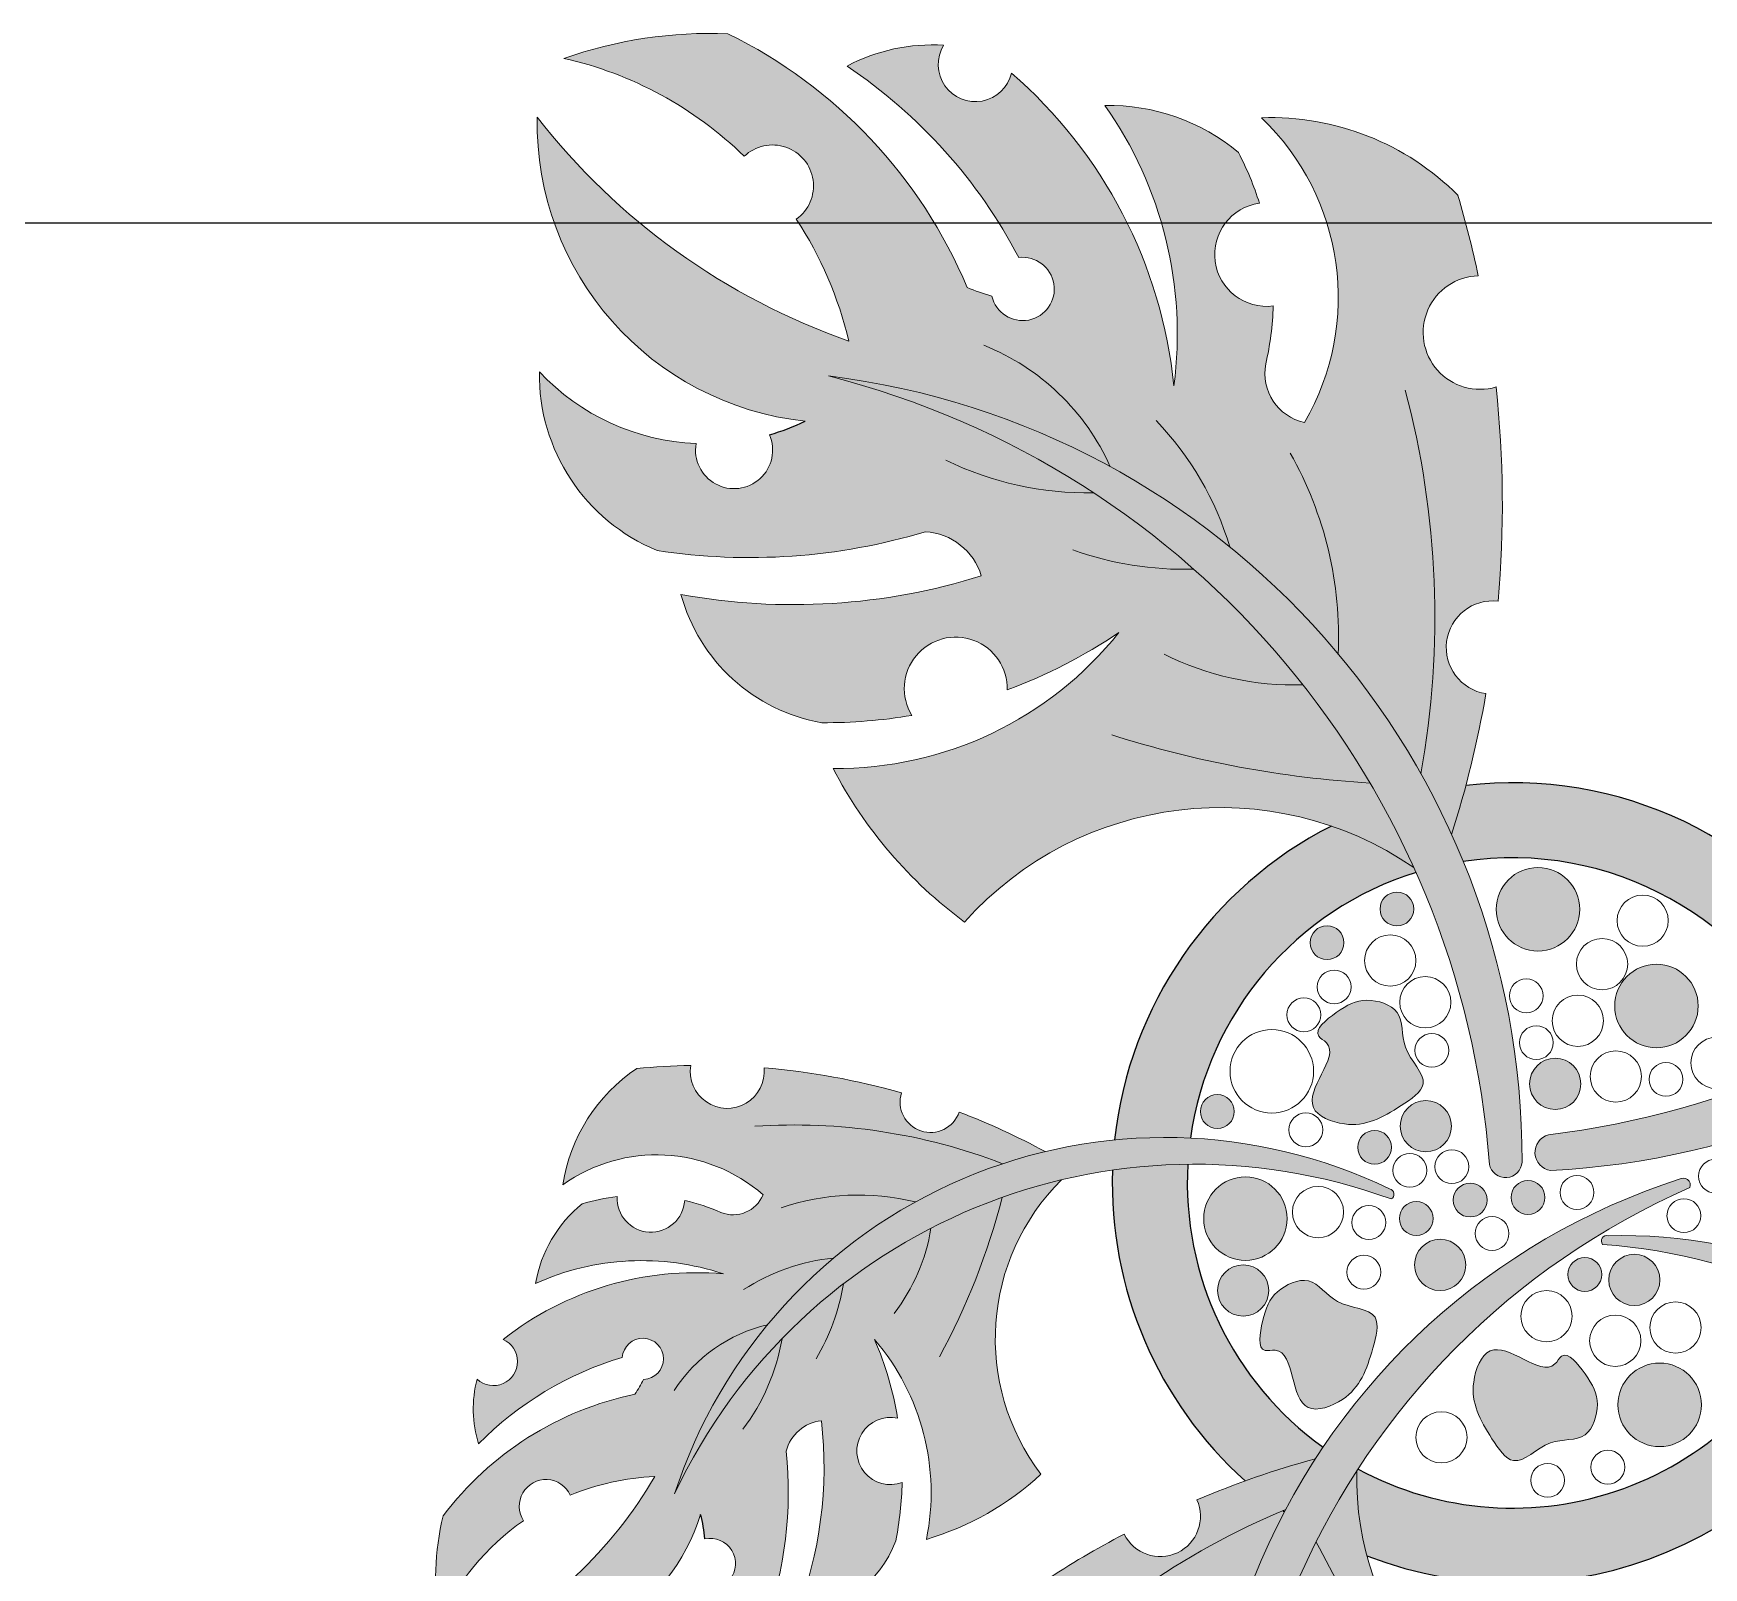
# Model space of a CAD drawing. Header units: inches. Extents: x 9636 to 21597, y -10243 to 557.
# Drawn here: x 13959.15 to 13980.69, y -8237.8 to -8218.02 of the extents above; entities that cross this region are included whole.
import ezdxf

# ---------------------------------------------------------------- set-up
doc = ezdxf.new("R2010")
doc.units = ezdxf.units.IN
doc.header["$MEASUREMENT"] = 0
doc.layers.add('estofado', color=7, linetype='Continuous', lineweight=25)

# ---------------------------------------------------------------- blocks, each defined once
blk = doc.blocks.new('Novo Cashepo')
at = {"layer": 'estofado', "ltscale": 0.1}
h = blk.add_hatch(color=75, dxfattribs=at)
h.set_gradient(color1=(108, 164, 86), color2=(102, 154, 81), one_color=1, tint=0.46, name='CYLINDER')
h.paths.add_polyline_path([(-0.08087, 0.19259, 0.033062), (-0.0785, 0.27777, -0.981895), (-0.08291, 0.33237, 0.048855), (-0.11046, 0.45507, -1.138233), (-0.13436, 0.51675, 0.018864), (-0.15591, 0.56038, 0.208979), (-0.27831, 0.58075, -0.346636), (-0.21609, 0.41118, -0.42625), (-0.24552, 0.44145, 0.04537), (-0.24835, 0.47417, -0.994855), (-0.269, 0.53146, 0.044381), (-0.28722, 0.55792, 0.18118), (-0.36972, 0.56856, -0.18833), (-0.29559, 0.41614, 0.191426), (-0.42746, 0.57566, -1.174476), (-0.46975, 0.58324, 0.140528), (-0.52267, 0.55934, -0.125367), (-0.40047, 0.47061, -2.245001), (-0.41118, 0.44515, -0.031976), (-0.42643, 0.44711, 0.181425), (-0.595, 0.56328, 0.094503), (-0.68619, 0.52897, -0.138196), (-0.57057, 0.49497, -1.074478), (-0.53294, 0.46523, -0.088291), (-0.48784, 0.40176, -0.144087), (-0.69429, 0.49191, 0.388768), (-0.503, 0.3504, -0.041945), (-0.52181, 0.33814, -1.340573), (-0.56282, 0.32403, -0.196063), (-0.66166, 0.34595, 0.307628), (-0.57208, 0.25787, 0.111291), (-0.42027, 0.30167, -0.314907), (-0.3828, 0.28326, -0.122145), (-0.55299, 0.23564, 0.291545), (-0.4562, 0.17931, 0.043027), (-0.40548, 0.19456, -1.339402), (-0.35389, 0.22091, 0.060072), (-0.29679, 0.26769, -0.231117), (-0.4442, 0.15444, 0.11449), (-0.34977, 0.08242, -0.376746), (-0.09854, 0.1691, 0.228124), (-0.49522, 0.37917, -0.2613)])
h = blk.add_hatch(color=35, dxfattribs=at)
h.set_gradient(color1=(166, 115, 84), color2=(109, 75, 55), one_color=1, tint=0.32, name='INVCYLINDER')
h.paths.add_polyline_path([(0.36023, 0.50157, -0.309503), (0.01164, 0.03216, 0.812635), (0.01733, 0.01197, 0.364481)])
h = blk.add_hatch(color=35, dxfattribs=at)
h.set_gradient(color1=(166, 115, 84), color2=(109, 75, 55), one_color=1, tint=0.32, name='INVCYLINDER')
h.paths.add_polyline_path([(-0.01858, 0.0079, 0.872708), (-0.0001, 0.01323, 0.378997), (-0.49522, 0.37917, -0.322151)])
h = blk.add_hatch(color=9, dxfattribs=at)
h.set_gradient(color1=(185, 193, 193), color2=(81, 92, 92), one_color=1, tint=0.34, name='CURVED')
h.paths.add_polyline_path([(0.15248, 0.11084, 0.06904), (0.16449, 0.16487, 0.288006), (-0.07875, 0.22256, -0.011646), (-0.08087, 0.19259, -0.009266), (-0.0709, 0.17856, -0.341204)])
h = blk.add_hatch(color=9, dxfattribs=at)
h.set_gradient(color1=(185, 193, 193), color2=(81, 92, 92), one_color=1, tint=0.34, name='CURVED')
h.paths.add_polyline_path([(-0.09664, 0.16651, 0.00155), (-0.09854, 0.1691, 0.067559), (-0.15098, 0.18268, 0.253608), (-0.23679, -0.02421, -0.036817), (-0.19348, -0.01381, -0.290631)])
h = blk.add_hatch(color=33, dxfattribs=at)
h.set_gradient(color1=(179, 165, 128), color2=(150, 134, 90), one_color=1, tint=0.47)
h.paths.add_polyline_path([(-0.04661, 0.16035, -1), (0.00243, 0.16035, -1)])
h = blk.add_hatch(color=33, dxfattribs=at)
h.set_gradient(color1=(179, 165, 128), color2=(150, 134, 90), one_color=1, tint=0.47)
h.paths.add_polyline_path([(-0.11305, 0.14314, 1), (-0.09317, 0.14314, 1)])
h = blk.add_hatch(color=33, dxfattribs=at)
h.set_gradient(color1=(179, 165, 128), color2=(150, 134, 90), one_color=1, tint=0.47)
h.paths.add_polyline_path([(0.03333, 0.11942, 1), (0.08237, 0.11942, 1)])
h = blk.add_hatch(color=33, dxfattribs=at)
h.set_gradient(color1=(179, 165, 128), color2=(150, 134, 90), one_color=1, tint=0.47)
h.paths.add_polyline_path([(-0.14902, 0.11519, 1), (-0.12914, 0.11519, 1)])
h = blk.add_hatch(color=33, dxfattribs=at)
h.set_gradient(color1=(179, 165, 128), color2=(150, 134, 90), one_color=1, tint=0.47)
edge = h.paths.add_edge_path()
edge.add_spline(control_points=[(-0.12605, 0.03912), (-0.12803, 0.03135), (-0.13205, 0.01563), (-0.09901, 0.01008), (-0.08171, 0.02503), (-0.05942, 0.04832), (-0.08512, 0.06196), (-0.08557, 0.08689), (-0.11126, 0.08915), (-0.12353, 0.07899), (-0.13792, 0.06131), (-0.1214, 0.05676), (-0.12404, 0.04673), (-0.12605, 0.03912)], knot_values=[0, 0, 0, 0, 0.020201, 0.040881, 0.075874, 0.093984, 0.117931, 0.138882, 0.158108, 0.177537, 0.194687, 0.200618, 0.219249, 0.219249, 0.219249, 0.219249], degree=3, periodic=0)
h = blk.add_hatch(color=33, dxfattribs=at)
h.set_gradient(color1=(179, 165, 128), color2=(150, 134, 90), one_color=1, tint=0.47)
h.paths.add_polyline_path([(0.02437, 0.06222, 1), (-0.00571, 0.06222, 1)])
h = blk.add_hatch(color=33, dxfattribs=at)
h.set_gradient(color1=(179, 165, 128), color2=(150, 134, 90), one_color=1, tint=0.47)
h.paths.add_polyline_path([(-0.04475, 0.02201, 1), (-0.07483, 0.02201, 1)])
h = blk.add_hatch(color=35, dxfattribs=at)
h.set_gradient(color1=(166, 115, 84), color2=(109, 75, 55), one_color=1, tint=0.32, name='INVCYLINDER')
h.paths.add_polyline_path([(0.09943, 0.01924, 0.726279), (0.0923, 0.02271, 0.000011), (0.0923, 0.02271, 0.454782), (-0.02401, -0.57069, -0.387777)])
h = blk.add_hatch(color=33, dxfattribs=at)
h.set_gradient(color1=(179, 165, 128), color2=(150, 134, 90), one_color=1, tint=0.47)
h.paths.add_polyline_path([(-0.17134, 0.00473, 1), (-0.19122, 0.00473, 1)])
h = blk.add_hatch(color=33, dxfattribs=at)
h.set_gradient(color1=(179, 165, 128), color2=(150, 134, 90), one_color=1, tint=0.47)
h.paths.add_polyline_path([(-0.07663, 0.00357, 1), (-0.09651, 0.00357, 1)])
h = blk.add_hatch(color=33, dxfattribs=at)
h.set_gradient(color1=(179, 165, 128), color2=(150, 134, 90), one_color=1, tint=0.47)
h.paths.add_polyline_path([(0.0176, -0.00633, 1), (-0.00227, -0.00633, 1)])
h = blk.add_hatch(color=33, dxfattribs=at)
h.set_gradient(color1=(179, 165, 128), color2=(150, 134, 90), one_color=1, tint=0.47)
h.paths.add_polyline_path([(-0.01523, -0.01495, 1), (-0.03511, -0.01495, 1)])
h = blk.add_hatch(color=35, dxfattribs=at)
h.set_gradient(color1=(166, 115, 84), color2=(109, 75, 55), one_color=1, tint=0.32, name='INVCYLINDER')
h.paths.add_polyline_path([(-0.07078, -0.02408, 0.529291), (-0.07116, -0.01888, 0.456534), (-0.44588, -0.28169, -0.387777)])
h = blk.add_hatch(color=35, dxfattribs=at)
h.set_gradient(color1=(166, 115, 84), color2=(109, 75, 55), one_color=1, tint=0.32, name='INVCYLINDER')
h.paths.add_polyline_path([(0.43137, -0.28169, 0.456534), (0.05664, -0.01888, 0.529291), (0.05627, -0.02408, -0.387777)])
h = blk.add_hatch(color=75, dxfattribs=at)
h.set_gradient(color1=(108, 164, 86), color2=(62, 94, 49), one_color=1, tint=0.28, name='CURVED')
h.paths.add_polyline_path([(-0.56331, -0.21402, -1.174476), (-0.57339, -0.24016, 0.140528), (-0.56463, -0.277, -0.125367), (-0.49272, -0.20972, -2.245001), (-0.47774, -0.21973, -0.031976), (-0.48088, -0.22925, 0.181425), (-0.5761, -0.32283, 0.094503), (-0.5654, -0.38546, -0.138196), (-0.52934, -0.31562, -1.074478), (-0.50565, -0.29521, -0.088291), (-0.45943, -0.27418, -0.144087), (-0.54267, -0.39522, 0.388768), (-0.42842, -0.29023, -0.041945), (-0.42289, -0.30379, -1.340573), (-0.41893, -0.33179, -0.196063), (-0.44518, -0.39237, 0.307628), (-0.37771, -0.3459, 0.111291), (-0.38699, -0.24328, -0.314907), (-0.37058, -0.22157, -0.122145), (-0.36112, -0.33642, 0.291545), (-0.31309, -0.28141, 0.043027), (-0.31659, -0.24705, -1.339402), (-0.32708, -0.21076, 0.060072), (-0.34998, -0.16842, -0.231117), (-0.29568, -0.2768, 0.11449), (-0.2379, -0.22523, -0.376746), (-0.26235, -0.05366, 0.228124), (-0.44588, -0.28169, -0.2613), (-0.2752, -0.03945, 0.033062), (-0.32945, -0.0274, -0.981895), (-0.36496, -0.02348, 0.048855), (-0.44693, -0.02595, -1.138233), (-0.48937, -0.03363, 0.018864), (-0.51997, -0.04204, 0.208979), (-0.54814, -0.11789, -0.346636), (-0.43188, -0.09901, -0.42625), (-0.4549, -0.11411, 0.04537), (-0.4762, -0.11188, -0.994855), (-0.51543, -0.11802, 0.044381), (-0.53463, -0.12642, 0.18118), (-0.55163, -0.17793, -0.18833), (-0.44488, -0.1493, 0.191426)])
h = blk.add_hatch(color=9, dxfattribs=at)
h.set_gradient(color1=(185, 193, 193), color2=(81, 92, 92), one_color=1, tint=0.34, name='CURVED')
h.paths.add_polyline_path([(-0.19173, -0.02919, 0.03292), (-0.23428, -0.04182, 0.221446), (-0.11978, -0.20388, -0.019377), (-0.08225, -0.18254, -0.005069), (-0.07929, -0.17497, -0.256969)])
h = blk.add_hatch(color=33, dxfattribs=at)
h.set_gradient(color1=(179, 165, 128), color2=(150, 134, 90), one_color=1, tint=0.47)
h.paths.add_polyline_path([(-0.12746, -0.05328, 1), (-0.1765, -0.05328, 1)])
h = blk.add_hatch(color=33, dxfattribs=at)
h.set_gradient(color1=(179, 165, 128), color2=(150, 134, 90), one_color=1, tint=0.47)
h.paths.add_polyline_path([(-0.04394, -0.03221, 1), (-0.06381, -0.03221, 1)])
h = blk.add_hatch(color=33, dxfattribs=at)
h.set_gradient(color1=(179, 165, 128), color2=(150, 134, 90), one_color=1, tint=0.47)
h.paths.add_polyline_path([(0.09393, -0.04059, 1), (0.06385, -0.04059, 1)])
h = blk.add_hatch(color=9, dxfattribs=at)
h.set_gradient(color1=(185, 193, 193), color2=(81, 92, 92), one_color=1, tint=0.34, name='CURVED')
h.paths.add_polyline_path([(0.18532, -0.03113, -0.449638), (-0.05648, -0.18322, 0.000699), (-0.05693, -0.18439, 0.072477), (-0.04075, -0.23187, 0.40511), (0.22762, -0.04483, 0.032975)])
h = blk.add_hatch(color=33, dxfattribs=at)
h.set_gradient(color1=(179, 165, 128), color2=(150, 134, 90), one_color=1, tint=0.47)
h.paths.add_polyline_path([(0.05971, -0.04354, 1), (0.03983, -0.04354, 1)])
h = blk.add_hatch(color=33, dxfattribs=at)
h.set_gradient(color1=(179, 165, 128), color2=(150, 134, 90), one_color=1, tint=0.47)
h.paths.add_polyline_path([(-0.01944, -0.0559, 1), (-0.04953, -0.0559, 1)])
h = blk.add_hatch(color=33, dxfattribs=at)
h.set_gradient(color1=(179, 165, 128), color2=(150, 134, 90), one_color=1, tint=0.47)
edge = h.paths.add_edge_path()
edge.add_spline(control_points=[(-0.10553, -0.13845), (-0.10188, -0.14558), (-0.0945, -0.16002), (-0.06606, -0.14233), (-0.06297, -0.11967), (-0.06167, -0.08746), (-0.08996, -0.09424), (-0.1068, -0.07584), (-0.12756, -0.09115), (-0.13003, -0.10688), (-0.12912, -0.12966), (-0.11372, -0.12214), (-0.10907, -0.13141), (-0.10553, -0.13845)], knot_values=[0, 0, 0, 0, 0.020201, 0.040881, 0.075874, 0.093984, 0.117931, 0.138882, 0.158108, 0.177537, 0.194687, 0.200618, 0.219249, 0.219249, 0.219249, 0.219249], degree=3, periodic=0)
h = blk.add_hatch(color=33, dxfattribs=at)
h.set_gradient(color1=(179, 165, 128), color2=(150, 134, 90), one_color=1, tint=0.47)
h.paths.add_polyline_path([(-0.12936, -0.09483, 1), (-0.15944, -0.09483, 1)])
h = blk.add_hatch(color=33, dxfattribs=at)
h.set_gradient(color1=(179, 165, 128), color2=(150, 134, 90), one_color=1, tint=0.47)
edge = h.paths.add_edge_path()
edge.add_spline(control_points=[(0.02506, -0.09973), (0.0173, -0.09775), (0.00158, -0.09373), (-0.00397, -0.12676), (0.01098, -0.14407), (0.03427, -0.16636), (0.04791, -0.14066), (0.07284, -0.1402), (0.0751, -0.11451), (0.06494, -0.10225), (0.04726, -0.08786), (0.0427, -0.10438), (0.03267, -0.10174), (0.02506, -0.09973)], knot_values=[0, 0, 0, 0, 0.020201, 0.040881, 0.075874, 0.093984, 0.117931, 0.138882, 0.158108, 0.177537, 0.194687, 0.200618, 0.219249, 0.219249, 0.219249, 0.219249], degree=3, periodic=0)
h = blk.add_hatch(color=33, dxfattribs=at)
h.set_gradient(color1=(179, 165, 128), color2=(150, 134, 90), one_color=1, tint=0.47)
h.paths.add_polyline_path([(0.13333, -0.10919, 1), (0.08429, -0.10919, 1)])
h = blk.add_hatch(color=75, dxfattribs=at)
h.set_gradient(color1=(108, 164, 86), color2=(128, 178, 108), one_color=1, tint=0.56, name='CYLINDER')
h.paths.add_polyline_path([(-0.09307, -0.21529, -0.021499), (-0.08225, -0.18254, 0.033062), (-0.14522, -0.22065, -0.981895), (-0.18281, -0.24939, 0.048855), (-0.25904, -0.32676, -1.138233), (-0.29265, -0.37296, 0.018864), (-0.31426, -0.40901, 0.208979), (-0.27182, -0.50742, -0.346636), (-0.17777, -0.38295, -0.218356), (-0.1066, -0.28798, -0.045186), (-0.0935, -0.21681, -0.00127), (-0.0946, -0.21635, -0.001036)])
h = blk.add_hatch(color=75, dxfattribs=at)
h.set_gradient(color1=(108, 164, 86), color2=(128, 178, 108), one_color=1, tint=0.56, name='CYLINDER')
h.paths.add_polyline_path([(0.11534, -0.42857, 0.11449), (0.12348, -0.32631, -0.376746), (-0.05693, -0.18439, 0.228124), (-0.02401, -0.57069, -0.289779), (-0.01279, -0.76798, 0.388768), (0.00053, -0.56289, -0.041945), (0.01822, -0.57082, -1.340573), (0.04765, -0.594, -0.196063), (0.07794, -0.67603, 0.307628), (0.10002, -0.56979, 0.111291), (-0.00277, -0.48003, -0.314907), (-0.00692, -0.44421, -0.122145), (0.10724, -0.54553, 0.291545), (0.10289, -0.44891, 0.043027), (0.0681, -0.4192, -1.339402), (0.02484, -0.39406, 0.060072), (-0.03583, -0.37447, -0.231117)])
at = {"layer": 'estofado', "lineweight": 5, "ltscale": 0.1}
for centre, radius in [((-0.02209, 0.16035), 0.02452), ((0.03946, 0.16672), 0.01504), ((-0.10311, 0.14314), 0.00994), ((0.02147, 0.13677), 0.01504), ((0.05785, 0.11942), 0.02452), ((-0.10059, 0.11272), 0.01504), ((-0.13908, 0.11519), 0.00994), ((-0.01815, 0.10923), 0.00994), ((-0.07534, 0.0931), 0.01504), ((0.01454, 0.10126), 0.01504), ((0.09932, 0.09412), 0.01504), ((-0.12957, 0.09065), 0.00994), ((-0.0066, 0.08358), 0.00994), ((0.0432, 0.07393), 0.01504), ((0.07236, 0.07845), 0.00994), ((-0.14351, 0.07091), 0.00994), ((-0.06566, 0.06626), 0.00994), ((0.00933, 0.06222), 0.01504), ((-0.15498, 0.03457), 0.02452), ((-0.05979, 0.02201), 0.01504), ((0.11272, 0.02893), 0.00994), ((-0.18128, 0.00473), 0.00994), ((-0.12824, 0.00513), 0.00994), ((-0.08657, 0.00357), 0.00994), ((-0.03983, 0.00196), 0.00994), ((0.03519, 0.00257), 0.00994), ((0.09945, 0.0024), 0.00994), ((-0.06352, -0.00533), 0.00994), ((0.00766, -0.00633), 0.00994), ((-0.02517, -0.01495), 0.00994), ((-0.15198, -0.05328), 0.02452), ((-0.11109, -0.04059), 0.01504), ((-0.05388, -0.03221), 0.00994), ((-0.00853, -0.03141), 0.00994), ((0.07889, -0.04059), 0.01504), ((-0.0806, -0.0403), 0.00994), ((0.04977, -0.04354), 0.00994), ((-0.03448, -0.0559), 0.01504), ((0.1084, -0.06288), 0.01504), ((0.03293, -0.07222), 0.01504), ((-0.07736, -0.06943), 0.00994), ((0.07543, -0.07786), 0.01504), ((-0.1444, -0.09483), 0.01504), ((0.10881, -0.10919), 0.02452), ((-0.0125, -0.15473), 0.01504), ((0.08674, -0.15136), 0.00994), ((0.05377, -0.16633), 0.00994)]:
    blk.add_circle(centre, radius, dxfattribs=at)
for centre, radius, start, end in [((-0.45453, 0.479), 0.10534, 98.30586, 130.30289), ((-0.44922, 0.57603), 0.02176, 160.66312, 359.01306), ((-0.24041, 0.43054), 0.15492, 56.94293, 104.1578), ((-0.3548, 0.45649), 0.14592, 341.9118, 58.3844), ((-0.56222, 0.32999), 0.2802, 17.90618, 61.25338), ((-0.34267, 0.45314), 0.11855, 62.11533, 103.19315), ((-0.55065, 0.30704), 0.26005, 99.82075, 121.41506), ((-0.66553, 0.28055), 0.29139, 34.86133, 75.9935), ((-0.63572, 0.27512), 0.30588, 39.72574, 68.30867), ((-0.52781, 0.39742), 0.23298, 4.60764, 47.27006), ((-0.72309, 0.25311), 0.64506, 24.12344, 28.44626), ((-0.42686, 0.44221), 0.18135, 29.48096, 39.64557), ((-0.25853, 0.50287), 0.03045, 110.11085, 289.51976), ((-0.68872, 0.3068), 0.22219, 57.87519, 89.3481), ((-0.12641, 0.48436), 0.03335, 103.78654, 298.5822), ((-0.55068, 0.48145), 0.02404, 317.5673, 145.79188), ((-0.4379, 0.7976), 0.39898, 230.01224, 262.80884), ((-0.5214, 0.52557), 0.17614, 191.01864, 275.99657), ((-0.39437, 0.45306), 0.01858, 205.20095, 109.16168), ((-0.42686, 0.44221), 0.18135, 359.27539, 10.14965), ((-0.68872, 0.3068), 0.22219, 25.30162, 45.48399), ((-0.72309, 0.25311), 0.64506, 7.05757, 18.24531), ((-0.40351, 0.56523), 0.12032, 259.01864, 266.34454), ((-0.62629, 0.20615), 0.52062, 1.92563, 26.95423), ((-0.21628, 0.44044), 0.02926, 181.01529, 270.36335), ((-0.43256, 0.28112), 0.13672, 36.14106, 80.38729), ((-0.40308, 0.24317), 0.18174, 28.69045, 56.02461), ((-0.38472, 0.24616), 0.21948, 9.49435, 41.55375), ((-0.58536, 0.45617), 0.13405, 235.30499, 279.67647), ((-0.55206, 0.36782), 0.11176, 191.28254, 259.67992), ((-0.37204, 0.52657), 0.18687, 255.94234, 283.41666), ((-0.54022, 0.32499), 0.02263, 182.42917, 35.54486), ((-0.0802, 0.30511), 0.02739, 95.6708, 273.57719), ((-0.30757, 0.50137), 0.19365, 262.31369, 283.71194), ((-0.59335, 0.61656), 0.35932, 273.39297, 298.79441), ((-0.4147, 0.26567), 0.03643, 28.87893, 98.79724), ((-0.56391, 0.60258), 0.36711, 271.70554, 299.56118), ((-0.72309, 0.25311), 0.64506, 354.61589, 2.19042), ((-0.48646, 0.36201), 0.21183, 281.50605, 333.56022), ((-0.51933, 0.4811), 0.30833, 302.44877, 316.19967), ((-0.22544, 0.42641), 0.17108, 255.54397, 283.80808), ((-0.38359, 0.21538), 0.03021, 10.54891, 223.56856), ((-0.4604, 0.28341), 0.10419, 207.29213, 272.3073), ((-0.22763, 0.82672), 0.62166, 264.40838, 278.66155), ((-0.51933, 0.4811), 0.30833, 281.81369, 291.6687), ((-0.1748, -0.01729), 0.20138, 67.74651, 150.32132), ((-0.24179, 0.32195), 0.26274, 219.60803, 245.73339), ((-0.46765, -0.03255), 0.02175, 182.86152, 17.65718), ((-0.39333, -0.44317), 0.42065, 86.13254, 97.32028), ((-0.34717, -0.02512), 0.01786, 174.74577, 352.65217), ((-0.39333, -0.44317), 0.42065, 73.69086, 81.2654), ((-0.39333, -0.44317), 0.42065, 103.19841, 107.52124), ((-0.44728, -0.11219), 0.10103, 136.01791, 183.23278), ((-0.35129, -0.387), 0.3395, 81.0006, 106.02921), ((-0.15243, -0.12553), 0.13132, 146.82149, 229.39629), ((-0.69937, -0.05504), 0.40539, 343.48335, 357.73652), ((-0.47803, -0.18223), 0.09516, 60.98678, 137.45937), ((-0.34706, -0.22738), 0.14313, 88.56933, 120.62872), ((-0.44278, -0.10312), 0.11156, 334.61894, 2.88306), ((-0.45064, -0.09552), 0.01908, 260.09026, 349.43833), ((-0.49583, -0.11485), 0.01986, 189.18582, 8.59473), ((-0.4778, -0.23013), 0.11826, 78.35037, 89.22462), ((-0.47439, -0.17487), 0.07731, 141.19031, 182.26813), ((-0.4778, -0.23013), 0.11826, 108.55593, 118.72054), ((-0.34741, -0.23951), 0.11852, 107.76543, 135.09958), ((-0.50093, -0.14644), 0.12628, 341.38866, 2.78692), ((-0.42267, -0.33067), 0.18272, 96.98115, 140.32835), ((-0.46159, -0.3003), 0.15193, 83.68262, 126.34503), ((-0.37535, -0.25369), 0.08916, 115.21603, 159.46226), ((-0.51413, -0.28453), 0.20106, 21.52374, 35.27465), ((-0.43381, -0.2782), 0.13813, 0.58103, 52.6352), ((-0.52504, -0.18461), 0.12186, 335.01732, 2.49163), ((0.17408, -0.67723), 0.55715, 117.39185, 124.96638), ((0.11409, -0.15262), 0.17394, 190.52248, 273.09728), ((-0.48073, -0.20799), 0.01211, 284.27593, 188.23666), ((-0.56624, -0.22791), 0.01419, 239.73809, 78.08804), ((-0.39662, -0.38452), 0.19947, 118.80071, 147.38365), ((-0.32721, -0.23046), 0.0197, 89.62388, 302.64353), ((0.16293, -0.58497), 0.44967, 124.70159, 149.73019), ((-0.55368, -0.19998), 0.07846, 338.09361, 345.41951), ((-0.36325, -0.24416), 0.02376, 107.95391, 177.87221), ((-0.59742, -0.29807), 0.23939, 350.78052, 18.63616), ((-0.37792, -0.12649), 0.17133, 298.683, 324.80837), ((-0.16427, -0.23468), 0.02366, 218.44676, 36.35315), ((-0.40378, -0.40293), 0.19002, 113.9363, 155.06848), ((-0.47414, -0.58563), 0.53694, 27.18434, 41.43751), ((-0.50477, -0.2433), 0.06869, 177.38083, 209.37786), ((-0.61001, -0.31518), 0.23432, 352.46795, 17.86939), ((-0.51413, -0.28453), 0.20106, 0.88867, 10.74367), ((0.17408, -0.67723), 0.55715, 129.83353, 141.02127), ((-0.70671, -0.19328), 0.26018, 309.08721, 341.88382), ((-0.42346, -0.41453), 0.14489, 104.37659, 124.55896), ((-0.38026, -0.27123), 0.06794, 286.36711, 351.38228), ((-0.54286, -0.28036), 0.11486, 270.09362, 355.07154), ((-0.51822, -0.30456), 0.01568, 36.64227, 224.86685), ((-0.41675, -0.3172), 0.01475, 261.50415, 114.61983), ((-0.40655, -0.32609), 0.16958, 178.89572, 200.49003), ((-0.42346, -0.41453), 0.14489, 136.95016, 168.42308)]:
    blk.add_arc(centre, radius, start, end, dxfattribs=at)
at = {"layer": 'estofado', "lineweight": 20, "ltscale": 0.1}
for centre, radius, start, end in [((-0.15691, 0.52147), 0.51752, 289.00664, 357.79635), ((-0.10243, 0.46072), 0.46446, 284.94196, 5.04534), ((-0.45437, -0.08348), 0.46446, 12.01912, 95.04534), ((-0.51512, -0.13797), 0.51752, 16.37083, 87.79635), ((0.01659, 0.02266), 0.01071, 117.55346, 273.94755), ((0.29288, -0.3247), 0.40116, 120.0005, 217.8213), ((0.0953, 0.01981), 0.00417, 352.06903, 136.03207), ((0.36085, -0.34334), 0.447, 125.79162, 210.57231), ((-0.0097, 0.01183), 0.00971, 203.88531, 8.33116), ((-0.1446, -0.31272), 0.30288, 76.29951, 174.12032), ((-0.07274, -0.02161), 0.00315, 308.36804, 92.33108), ((0.05822, -0.02161), 0.00315, 87.66892, 231.63196), ((0.13009, -0.31272), 0.30288, 5.87968, 103.70049), ((-0.11722, -0.35835), 0.33748, 82.09064, 166.87133), ((0.10271, -0.35835), 0.33748, 13.12867, 97.90936)]:
    blk.add_arc(centre, radius, start, end, dxfattribs=at)
at = {"layer": 'estofado', "ltscale": 0.1}
for centre, radius, start, end in [((-0.58536, 0.45617), 0.13405, 298.29756, 307.90491), ((-0.00305, 0.00008), 0.235, 44.52479, 108.79156), ((-0.00305, 0.00008), 0.19093, 35.45538, 110.81478), ((-0.00305, 0.00008), 0.235, 129.01218, 185.93472), ((-0.00305, 0.00008), 0.19093, 119.35182, 184.17373), ((-0.00305, 0.00008), 0.19093, 188.81995, 246.46567), ((-0.00305, 0.00008), 0.19093, 253.74848, 350.59043), ((-0.00305, 0.00008), 0.235, 190.27118, 240.21675), ((-0.00305, 0.00008), 0.235, 260.76756, 348.98093), ((-0.00305, 0.00008), 0.235, 247.07159, 247.36265), ((-0.50632, -0.32989), 0.08741, 17.37253, 26.97988)]:
    blk.add_arc(centre, radius, start, end, dxfattribs=at)
at = {"layer": 'estofado', "lineweight": 5, "ltscale": 0.1}
for points in [[(-0.12605, 0.03912), (-0.12667, 0.01893), (-0.10679, 0.01325), (-0.07649, 0.03075), (-0.06654, 0.04589), (-0.08122, 0.06481), (-0.09022, 0.08373), (-0.10916, 0.08704), (-0.12525, 0.07616), (-0.13236, 0.06055), (-0.12715, 0.05771), (-0.12605, 0.03912)], [(-0.10553, -0.13845), (-0.09265, -0.154), (-0.07398, -0.1451), (-0.06284, -0.11192), (-0.0654, -0.094), (-0.08893, -0.08952), (-0.10819, -0.08129), (-0.12458, -0.09134), (-0.12945, -0.11015), (-0.12445, -0.12655), (-0.11867, -0.12523), (-0.10553, -0.13845)], [(0.02506, -0.09973), (0.00487, -0.0991), (-0.0008, -0.11899), (0.0167, -0.14929), (0.03184, -0.15923), (0.05076, -0.14456), (0.06968, -0.13556), (0.07299, -0.11662), (0.06211, -0.10052), (0.0465, -0.09342), (0.04366, -0.09863), (0.02506, -0.09973)]]:
    blk.add_spline(points, degree=3, dxfattribs=at)

msp = doc.modelspace()

# ---------------------------------------------------------------- linework, layer by layer
msp.add_lwpolyline([(13654.125, -8962.155), (14311.125, -8962.155), (14311.125, -8220.47), (13654.125, -8220.47), (13654.125, -8684.47)], close=True)

# ---------------------------------------------------------------- block references
at = {"layer": 'estofado', "xscale": 21.95239053027895, "yscale": 21.95239053027895, "zscale": 21.95239053027895, "rotation": 347.8958019619759}
msp.add_blockref('Novo Cashepo', (13978.286, -8232.858), dxfattribs=at)

doc.saveas('drawing.dxf')
